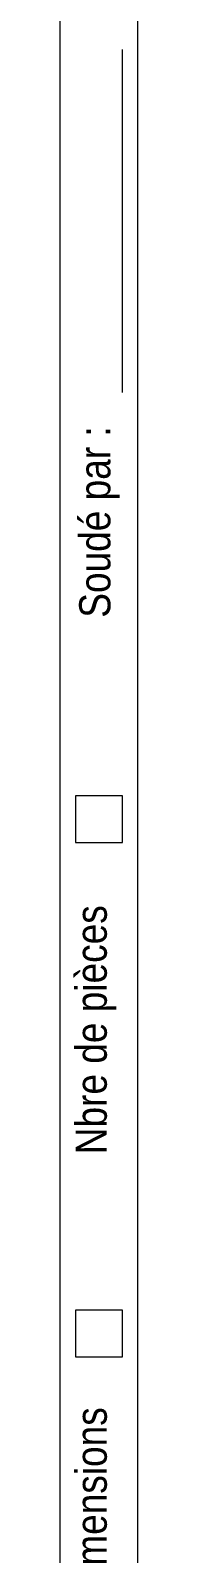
# Model space of a CAD drawing. Header units: millimetres. Extents: x 2 to 410, y 5 to 282.
# Drawn here: x 400 to 405, y 132.4 to 230.1 of the extents above; entities that cross this region are included whole.
import ezdxf

# ---------------------------------------------------------------- set-up
doc = ezdxf.new("R2010")
doc.units = ezdxf.units.MM
doc.layers.add('Autre type objet', color=1, linetype='Continuous', lineweight=0)
doc.layers.add('Feuille dessin', color=5, linetype='Continuous', lineweight=0)
doc.styles.add('ARIAL', font='ARIAL.TTF')

# ---------------------------------------------------------------- blocks, each defined once
blk = doc.blocks.new('*A18')
at = {"layer": 'Feuille dessin', "linetype": 'Continuous', "lineweight": 0}
blk.add_line((405, 5), (405, 282), dxfattribs=at)
blk = doc.blocks.new('*A19')
at = {"layer": 'Autre type objet', "linetype": 'Continuous', "lineweight": 0}
for p, q in [((400, 37), (400, 282)), ((405, 37), (405, 282)), ((404, 206.87143), (404, 228.87143)), ((401, 181), (401, 178)), ((404, 181), (401, 181)), ((404, 178), (404, 181)), ((401, 178), (404, 178)), ((401, 148), (401, 145)), ((404, 148), (401, 148)), ((404, 145), (404, 148)), ((401, 145), (404, 145))]:
    blk.add_line(p, q, dxfattribs=at)
at = {"layer": 'Autre type objet', "style": 'ARIAL', "width": 0.85}
for s, p in [('Soudé par :', (403.230161, 192.415081)), ('Nbre de pièces', (403, 158)), ('Dimensions', (403, 129.364258))]:
    blk.add_text(s, height=2, rotation=90, dxfattribs=at).set_placement(p)

msp = doc.modelspace()

# ---------------------------------------------------------------- block references
at = {"lineweight": 0}
for name in ['*A18', '*A19']:
    msp.add_blockref(name, (0, 0), dxfattribs=at)

doc.saveas('drawing.dxf')
